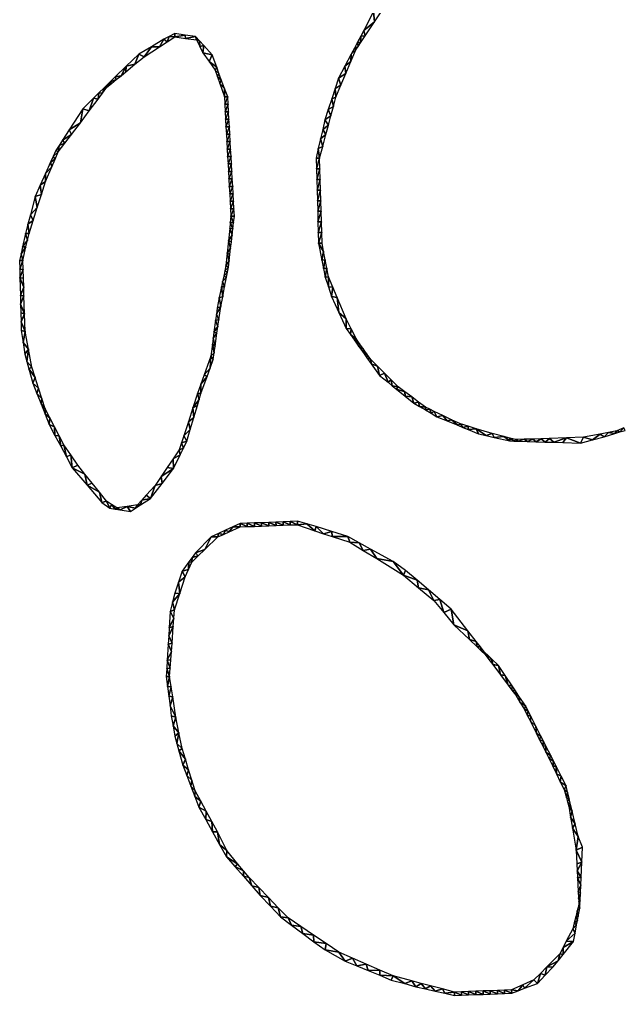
# Model space of a CAD drawing. Extents: x 241 to 751, y 106 to 782.
# Drawn here: x 241 to 417.5, y 178 to 464.2 of the extents above; entities that cross this region are included whole.
import ezdxf

# ---------------------------------------------------------------- set-up
doc = ezdxf.new("R2010")
doc.units = 0

msp = doc.modelspace()

# ---------------------------------------------------------------- linework, layer by layer
at = {"color": 255}
for points in [[(345.08, 463.5), (344.78, 466.55), (342, 461)], [(347.83, 467.62), (344.78, 466.55), (345.08, 463.5)], [(342.33, 459.39), (342, 461), (341.06, 459.25)], [(342, 461), (342.33, 459.39), (345.08, 463.5)], [(282.03, 456.2), (283.3, 458.4), (279.65, 456.2)], [(283.3, 458.4), (282.03, 456.2), (284.26, 457.67)], [(284.26, 457.67), (284.9, 459.21), (283.3, 458.4)], [(284.26, 457.67), (286.48, 459.14), (284.9, 459.21)], [(286.48, 459.14), (286.5, 460.03), (284.9, 459.21)], [(286.48, 459.14), (289.53, 459.63), (286.5, 460.03)], [(286.48, 459.14), (289.69, 458.66), (289.53, 459.63)], [(289.69, 458.66), (292.55, 459.22), (289.53, 459.63)], [(292.91, 458.18), (292.55, 459.22), (289.69, 458.66)], [(292.55, 459.22), (292.91, 458.18), (293.78, 457.88)], [(293.78, 457.88), (292.91, 458.18), (293.84, 456.31)], [(341.06, 459.25), (340.12, 457.5), (340.96, 457.33)], [(340.96, 457.33), (342.33, 459.39), (341.06, 459.25)], [(277.58, 453.27), (279.65, 456.2), (276, 454)], [(277.58, 453.27), (282.03, 456.2), (279.65, 456.2)], [(293.78, 457.88), (293.84, 456.31), (295.02, 456.54)], [(295.02, 456.54), (293.84, 456.31), (294.78, 454.45)], [(295.02, 456.54), (294.78, 454.45), (297.48, 453.86)], [(338.13, 451.82), (339.58, 455.27), (338.25, 454)], [(339.58, 455.27), (339.19, 455.75), (338.25, 454)], [(339.19, 455.75), (340.27, 456.3), (340.12, 457.5)], [(340.27, 456.3), (339.19, 455.75), (339.58, 455.27)], [(340.12, 457.5), (340.27, 456.3), (340.96, 457.33)], [(276, 454), (272.22, 450.45), (274.84, 451.04)], [(277.58, 453.27), (276, 454), (274.84, 451.04)], [(297.48, 453.86), (294.78, 454.45), (296.57, 451.89)], [(296.57, 451.89), (298.8, 450.17), (297.48, 453.86)], [(338.13, 451.82), (338.25, 454), (336.38, 450.5)], [(270.74, 447.69), (272.22, 450.45), (269.04, 447.34)], [(272.22, 450.45), (270.74, 447.69), (272.11, 448.8)], [(272.22, 450.45), (272.11, 448.8), (274.84, 451.04)], [(298.8, 450.17), (296.57, 451.89), (298.37, 449.33)], [(298.37, 449.33), (299.46, 448.33), (298.8, 450.17)], [(336.68, 448.36), (336.38, 450.5), (334.5, 447)], [(338.13, 451.82), (336.38, 450.5), (336.68, 448.36)], [(267.45, 445.78), (269.37, 446.57), (269.04, 447.34)], [(269.37, 446.57), (267.45, 445.78), (268, 445.45)], [(269.04, 447.34), (269.37, 446.57), (270.74, 447.69)], [(299.46, 448.33), (298.37, 449.33), (299.04, 447.38)], [(299.04, 447.38), (300.12, 446.49), (299.46, 448.33)], [(300.12, 446.49), (299.04, 447.38), (299.71, 445.42)], [(335.23, 444.91), (334.5, 447), (333.51, 443.94)], [(334.5, 447), (335.23, 444.91), (336.68, 448.36)], [(265.33, 442.6), (265.86, 444.22), (264.27, 442.67)], [(265.33, 442.6), (266.63, 444.34), (265.86, 444.22)], [(266.63, 444.34), (266.66, 445), (265.86, 444.22)], [(268, 445.45), (266.66, 445), (266.63, 444.34)], [(266.66, 445), (268, 445.45), (267.45, 445.78)], [(301.08, 443.99), (300.12, 446.49), (299.71, 445.42)], [(301.05, 441.5), (301.08, 443.99), (299.71, 445.42)], [(302.05, 441.5), (301.08, 443.99), (301.05, 441.5)], [(333.79, 441.45), (333.51, 443.94), (332.53, 440.89)], [(333.51, 443.94), (333.79, 441.45), (335.23, 444.91)], [(261.44, 437.38), (262.68, 441.11), (259.5, 438)], [(261.44, 437.38), (264.04, 440.86), (262.68, 441.11)], [(264.04, 440.86), (264.27, 442.67), (262.68, 441.11)], [(264.27, 442.67), (264.04, 440.86), (265.33, 442.6)], [(302.05, 441.5), (301.05, 441.5), (301.17, 439.31)], [(301.17, 439.31), (302.17, 439.31), (302.05, 441.5)], [(333.04, 438.7), (332.53, 440.89), (331.54, 437.83)], [(333.04, 438.7), (333.79, 441.45), (332.53, 440.89)], [(258.85, 433.91), (259.5, 438), (255.54, 431.86)], [(259.5, 438), (258.85, 433.91), (261.44, 437.38)], [(301.29, 437.13), (302.17, 439.31), (301.17, 439.31)], [(301.29, 437.13), (302.29, 437.13), (302.17, 439.31)], [(333.04, 438.7), (331.54, 437.83), (332.3, 435.96)], [(302.29, 437.13), (301.29, 437.13), (301.41, 434.94)], [(302.41, 434.94), (302.29, 437.13), (301.41, 434.94)], [(332.3, 435.96), (331.54, 437.83), (330.55, 434.78)], [(330.55, 434.78), (331.55, 433.21), (332.3, 435.96)], [(255.54, 431.86), (256.25, 430.43), (258.85, 433.91)], [(301.53, 432.75), (302.41, 434.94), (301.41, 434.94)], [(302.53, 432.75), (302.41, 434.94), (301.53, 432.75)], [(301.53, 432.75), (301.66, 430.56), (302.53, 432.75)], [(302.53, 432.75), (301.66, 430.56), (302.65, 430.56)], [(329.91, 431.96), (331.55, 433.21), (330.55, 434.78)], [(331.55, 433.21), (329.91, 431.96), (330.81, 430.46)], [(256.25, 430.43), (255.54, 431.86), (253.56, 428.79)], [(253.56, 428.79), (254.3, 427.89), (256.25, 430.43)], [(301.66, 430.56), (301.78, 428.38), (302.65, 430.56)], [(301.78, 428.38), (302.77, 428.38), (302.65, 430.56)], [(330.81, 430.46), (329.91, 431.96), (329.26, 429.14)], [(329.26, 429.14), (329.89, 426.98), (330.81, 430.46)], [(252.57, 427.26), (251.58, 425.72), (252.35, 425.35)], [(254.3, 427.89), (252.57, 427.26), (252.35, 425.35)], [(252.57, 427.26), (254.3, 427.89), (253.56, 428.79)], [(301.9, 426.19), (302.77, 428.38), (301.78, 428.38)], [(302.77, 428.38), (301.9, 426.19), (302.89, 426.19)], [(329.89, 426.98), (329.26, 429.14), (328.61, 426.32)], [(328.61, 426.32), (328.97, 423.5), (329.89, 426.98)], [(250.08, 422.36), (251.42, 423.19), (250.83, 424.04)], [(252.35, 425.35), (251.58, 425.72), (250.83, 424.04)], [(250.83, 424.04), (251.42, 423.19), (252.35, 425.35)], [(302.89, 426.19), (301.9, 426.19), (302.02, 424)], [(302.02, 424), (303.01, 424), (302.89, 426.19)], [(303.01, 424), (302.02, 424), (302.14, 421.81)], [(302.14, 421.81), (303.14, 421.81), (303.01, 424)], [(328.61, 426.32), (327.96, 423.5), (328.97, 423.5)], [(250.08, 422.36), (248.58, 419), (250.48, 421.02)], [(248.58, 419), (248.61, 416.69), (250.48, 421.02)], [(251.42, 423.19), (250.08, 422.36), (250.48, 421.02)], [(302.26, 419.63), (303.14, 421.81), (302.14, 421.81)], [(303.14, 421.81), (302.26, 419.63), (303.26, 419.63)], [(328.97, 423.5), (327.96, 423.5), (328.06, 420.39)], [(328.97, 423.5), (328.06, 420.39), (329.06, 420.39)], [(248.61, 416.69), (248.58, 419), (247.08, 415.64)], [(303.26, 419.63), (302.26, 419.63), (302.38, 417.44)], [(303.38, 417.44), (303.26, 419.63), (302.38, 417.44)], [(328.06, 420.39), (328.15, 417.28), (329.06, 420.39)], [(328.15, 417.28), (329.15, 417.28), (329.06, 420.39)], [(247.4, 412.88), (247.08, 415.64), (245.58, 412.28)], [(247.08, 415.64), (247.4, 412.88), (248.61, 416.69)], [(302.5, 415.25), (303.38, 417.44), (302.38, 417.44)], [(303.5, 415.25), (303.38, 417.44), (302.5, 415.25)], [(303.5, 415.25), (302.5, 415.25), (302.62, 413.06)], [(303.5, 415.25), (302.62, 413.06), (303.62, 413.06)], [(328.24, 414.16), (329.15, 417.28), (328.15, 417.28)], [(329.15, 417.28), (328.24, 414.16), (329.24, 414.16)], [(246.19, 409.06), (245.58, 412.28), (244.17, 406.86)], [(245.58, 412.28), (246.19, 409.06), (247.4, 412.88)], [(302.62, 413.06), (302.74, 410.88), (303.62, 413.06)], [(302.74, 410.88), (303.74, 410.88), (303.62, 413.06)], [(329.24, 414.16), (328.24, 414.16), (328.33, 411.05)], [(328.33, 411.05), (329.33, 411.05), (329.24, 414.16)], [(302.86, 408.69), (303.74, 410.88), (302.74, 410.88)], [(303.74, 410.88), (302.86, 408.69), (303.86, 408.69)], [(329.33, 411.05), (328.33, 411.05), (328.42, 407.94)], [(328.42, 407.94), (329.42, 407.94), (329.33, 411.05)], [(243.46, 404.14), (244.98, 405.25), (244.17, 406.86)], [(244.17, 406.86), (244.98, 405.25), (246.19, 409.06)], [(303.76, 404.63), (302.98, 406.5), (302.8, 404.69)], [(303.86, 408.69), (302.86, 408.69), (302.98, 406.5)], [(302.98, 406.5), (303.98, 406.5), (303.86, 408.69)], [(302.98, 406.5), (303.76, 404.63), (303.98, 406.5)], [(328.51, 404.83), (329.42, 407.94), (328.42, 407.94)], [(328.51, 404.83), (329.51, 404.83), (329.42, 407.94)], [(243.76, 401.44), (243.46, 404.14), (242.75, 401.43)], [(243.46, 404.14), (243.76, 401.44), (244.98, 405.25)], [(303.54, 402.76), (302.8, 404.69), (302.61, 402.87)], [(302.8, 404.69), (303.54, 402.76), (303.76, 404.63)], [(329.51, 404.83), (328.51, 404.83), (328.6, 401.72)], [(329.6, 401.72), (329.51, 404.83), (328.6, 401.72)], [(241.86, 397.47), (243.32, 399.46), (242.75, 401.43)], [(242.75, 401.43), (243.32, 399.46), (243.76, 401.44)], [(302.24, 399.25), (303.32, 400.89), (302.61, 402.87)], [(302.24, 399.25), (303.1, 399.03), (303.32, 400.89)], [(303.32, 400.89), (303.54, 402.76), (302.61, 402.87)], [(328.7, 398.6), (329.6, 401.72), (328.6, 401.72)], [(329.7, 398.6), (329.6, 401.72), (328.7, 398.6)], [(242.87, 397.47), (243.32, 399.46), (241.86, 397.47)], [(302.24, 399.25), (301.87, 395.62), (302.88, 397.16)], [(302.24, 399.25), (302.88, 397.16), (303.1, 399.03)], [(330.16, 396.14), (328.7, 398.6), (329.67, 393.63)], [(328.7, 398.6), (330.16, 396.14), (329.7, 398.6)], [(240.98, 393.5), (241.98, 393.5), (241.42, 395.48)], [(241.42, 395.48), (242.87, 397.47), (241.86, 397.47)], [(242.87, 397.47), (241.42, 395.48), (241.98, 393.5)], [(302.44, 393.42), (301.87, 395.62), (301.5, 392)], [(301.87, 395.62), (302.66, 395.29), (302.88, 397.16)], [(302.44, 393.42), (302.66, 395.29), (301.87, 395.62)], [(329.67, 393.63), (330.63, 393.68), (330.16, 396.14)], [(241.98, 393.5), (240.98, 393.5), (241.04, 390.94)], [(241.04, 390.94), (242.05, 390.9), (241.98, 393.5)], [(301.5, 392), (302.22, 391.55), (302.44, 393.42)], [(330.63, 393.68), (329.67, 393.63), (330.16, 391.14)], [(330.63, 393.68), (330.16, 391.14), (331.09, 391.22)], [(241.11, 388.38), (242.05, 390.9), (241.04, 390.94)], [(242.13, 388.3), (242.05, 390.9), (241.11, 388.38)], [(301.18, 390.44), (300.86, 388.88), (301.95, 390.11)], [(300.86, 388.88), (301.67, 388.66), (301.95, 390.11)], [(302.22, 391.55), (301.5, 392), (301.18, 390.44)], [(302.22, 391.55), (301.18, 390.44), (301.95, 390.11)], [(330.16, 391.14), (330.65, 388.65), (331.09, 391.22)], [(330.65, 388.65), (331.56, 388.76), (331.09, 391.22)], [(241.24, 383.25), (242.21, 385.71), (241.11, 388.38)], [(242.21, 385.71), (242.13, 388.3), (241.11, 388.38)], [(300.54, 387.31), (300.22, 385.75), (301.11, 385.78)], [(300.54, 387.31), (301.67, 388.66), (300.86, 388.88)], [(301.67, 388.66), (300.54, 387.31), (301.11, 385.78)], [(331.56, 388.76), (330.65, 388.65), (331.57, 385.82)], [(331.56, 388.76), (331.57, 385.82), (332.86, 385.68)], [(241.24, 383.25), (242.28, 383.11), (242.21, 385.71)], [(300.56, 382.89), (300.22, 385.75), (299.57, 382.63)], [(300.22, 385.75), (300.56, 382.89), (301.11, 385.78)], [(332.5, 383), (332.86, 385.68), (331.57, 385.82)], [(332.5, 383), (334.17, 382.61), (332.86, 385.68)], [(242.28, 383.11), (241.24, 383.25), (241.3, 380.69)], [(241.3, 380.69), (242.44, 377.91), (242.28, 383.11)], [(241.3, 380.69), (241.37, 378.13), (242.44, 377.91)], [(300, 380), (299.57, 382.63), (298.93, 379.5)], [(299.57, 382.63), (300, 380), (300.56, 382.89)], [(334.64, 378.28), (334.17, 382.61), (332.5, 383)], [(334.17, 382.61), (334.64, 378.28), (336.78, 376.45)], [(242.44, 377.91), (241.37, 378.13), (241.43, 375.56)], [(241.43, 375.56), (242.59, 372.72), (242.44, 377.91)], [(298.93, 379.5), (298.7, 377.75), (300, 380)], [(300, 380), (298.7, 377.75), (299.44, 376.11)], [(336.78, 373.55), (336.78, 376.45), (334.64, 378.28)], [(242.59, 372.72), (241.43, 375.56), (241.5, 373)], [(297.99, 372.5), (299.17, 374.17), (298.46, 376)], [(299.44, 376.11), (298.7, 377.75), (298.46, 376)], [(298.46, 376), (299.17, 374.17), (299.44, 376.11)], [(336.78, 376.45), (336.78, 373.55), (338.28, 373.45)], [(242.59, 372.72), (241.5, 373), (242, 369.5)], [(242.59, 372.72), (242, 369.5), (243.57, 367.47)], [(298.89, 372.22), (297.99, 372.5), (297.76, 370.75)], [(298.89, 372.22), (297.76, 370.75), (298.33, 368.34)], [(299.17, 374.17), (297.99, 372.5), (298.89, 372.22)], [(338.28, 373.45), (336.78, 373.55), (338, 371.84)], [(338, 371.84), (339.78, 370.45), (338.28, 373.45)], [(242, 369.5), (242.5, 366), (243.57, 367.47)], [(297.76, 370.75), (297.53, 369), (298.33, 368.34)], [(339.78, 370.45), (338, 371.84), (339.22, 370.12)], [(339.22, 370.12), (340.83, 368.96), (339.78, 370.45)], [(340.83, 368.96), (339.22, 370.12), (340.44, 368.4)], [(243.1, 363.88), (243.57, 367.47), (242.5, 366)], [(243.57, 367.47), (243.1, 363.88), (244.55, 362.22)], [(298.05, 366.39), (297.53, 369), (297.06, 365.5)], [(297.06, 365.5), (297.78, 364.45), (298.05, 366.39)], [(297.53, 369), (298.05, 366.39), (298.33, 368.34)], [(340.44, 368.4), (341.89, 367.47), (340.83, 368.96)], [(340.44, 368.4), (341.66, 366.68), (341.89, 367.47)], [(341.66, 366.68), (342.94, 365.99), (341.89, 367.47)], [(342.94, 365.99), (341.66, 366.68), (342.88, 364.97)], [(244.55, 362.22), (243.1, 363.88), (243.7, 361.75)], [(297.06, 365.5), (295.11, 359.98), (296.88, 361.95)], [(297.78, 364.45), (297.06, 365.5), (296.88, 361.95)], [(342.88, 364.97), (344, 364.5), (342.94, 365.99)], [(344, 364.5), (342.88, 364.97), (344.1, 363.25)], [(344.1, 363.25), (346, 362.5), (344, 364.5)], [(243.7, 361.75), (245.54, 359.17), (244.55, 362.22)], [(245.54, 359.17), (243.7, 361.75), (244.91, 357.51)], [(295.11, 359.98), (295.98, 359.46), (296.88, 361.95)], [(346.54, 359.81), (346, 362.5), (344.1, 363.25)], [(346.54, 359.81), (348, 360.5), (346, 362.5)], [(244.91, 357.51), (246.53, 356.11), (245.54, 359.17)], [(294.14, 357.23), (295.98, 359.46), (295.11, 359.98)], [(295.98, 359.46), (294.14, 357.23), (294.18, 354.47)], [(348, 360.5), (346.54, 359.81), (349.05, 357.78)], [(349.05, 357.78), (350, 358.5), (348, 360.5)], [(350.31, 356.77), (350, 358.5), (349.05, 357.78)], [(350, 358.5), (350.31, 356.77), (352, 356.5)], [(246.1, 354.47), (246.53, 356.11), (244.91, 357.51)], [(246.53, 356.11), (246.1, 354.47), (247.51, 353.06)], [(293.17, 354.47), (294.18, 354.47), (294.14, 357.23)], [(352, 356.5), (350.31, 356.77), (351.57, 355.75)], [(351.57, 355.75), (354, 355), (352, 356.5)], [(354, 355), (351.57, 355.75), (354.09, 353.72)], [(354.09, 353.72), (356, 353.5), (354, 355)], [(247.51, 353.06), (246.1, 354.47), (247.28, 351.44)], [(247.28, 351.44), (248.5, 350), (247.51, 353.06)], [(291.83, 350.35), (293.65, 352.72), (293.17, 354.47)], [(293.65, 352.72), (291.83, 350.35), (293.13, 350.98)], [(293.17, 354.47), (293.65, 352.72), (294.18, 354.47)], [(356.61, 351.69), (356, 353.5), (354.09, 353.72)], [(356.61, 351.69), (358, 352), (356, 353.5)], [(248.5, 350), (247.28, 351.44), (248.47, 348.4)], [(248.47, 348.4), (249.88, 347.38), (248.5, 350)], [(292.09, 347.48), (291.83, 350.35), (290.5, 346.24)], [(293.13, 350.98), (291.83, 350.35), (292.09, 347.48)], [(358, 352), (356.61, 351.69), (358.31, 350.69)], [(358.31, 350.69), (360, 350.5), (358, 352)], [(360, 350.5), (358.31, 350.69), (360, 349.69)], [(360, 350.5), (360, 349.69), (361.28, 349.89)], [(361.7, 348.69), (361.28, 349.89), (360, 349.69)], [(361.28, 349.89), (361.7, 348.69), (362.57, 349.27)], [(361.7, 348.69), (363.39, 347.69), (362.57, 349.27)], [(363.39, 347.69), (365.14, 348.04), (362.57, 349.27)], [(249.66, 345.37), (249.88, 347.38), (248.47, 348.4)], [(249.88, 347.38), (249.66, 345.37), (251.25, 344.75)], [(290.5, 346.24), (291.04, 343.99), (292.09, 347.48)], [(366.44, 346.45), (365.14, 348.04), (363.39, 347.69)], [(365.14, 348.04), (366.44, 346.45), (367.71, 346.81)], [(367.71, 346.81), (366.44, 346.45), (369.49, 345.2)], [(369.49, 345.2), (370.28, 345.58), (367.71, 346.81)], [(251.35, 342.21), (251.25, 344.75), (249.66, 345.37)], [(251.25, 344.75), (251.35, 342.21), (252.62, 342.12)], [(289.17, 342.12), (291.04, 343.99), (290.5, 346.24)], [(291.04, 343.99), (289.17, 342.12), (290, 340.5)], [(370.28, 345.58), (369.49, 345.2), (371.02, 344.58)], [(371.02, 344.58), (372.6, 344.88), (370.28, 345.58)], [(371.02, 344.58), (372.54, 343.96), (372.6, 344.88)], [(372.54, 343.96), (374.92, 344.18), (372.6, 344.88)], [(374.92, 344.18), (372.54, 343.96), (375.59, 342.71)], [(377.87, 342.18), (374.92, 344.18), (375.59, 342.71)], [(374.92, 344.18), (377.87, 342.18), (379.55, 342.78)], [(415.52, 342.75), (416.12, 343.51), (413.69, 343.06)], [(416.12, 343.51), (415.52, 342.75), (417.05, 343.22)], [(418.21, 344.42), (416.12, 343.51), (417.05, 343.22)], [(417.05, 343.22), (418.58, 343.7), (418.21, 344.42)], [(252.62, 342.12), (251.35, 342.21), (253.05, 339.06)], [(253.05, 339.06), (254, 339.5), (252.62, 342.12)], [(289.17, 342.12), (288.5, 340.06), (290, 340.5)], [(379.55, 342.78), (377.87, 342.18), (380.16, 341.65)], [(379.55, 342.78), (380.16, 341.65), (383.03, 341.87)], [(384.73, 340.58), (383.03, 341.87), (380.16, 341.65)], [(384.73, 340.58), (384.76, 341.42), (383.03, 341.87)], [(386.03, 340.54), (384.76, 341.42), (384.73, 340.58)], [(384.76, 341.42), (386.03, 340.54), (386.5, 340.97)], [(386.5, 340.97), (386.03, 340.54), (387.32, 340.5)], [(386.5, 340.97), (387.32, 340.5), (388.99, 341.07)], [(387.32, 340.5), (389.92, 340.43), (388.99, 341.07)], [(389.92, 340.43), (391.48, 341.16), (388.99, 341.07)], [(391.48, 341.16), (389.92, 340.43), (392.52, 340.35)], [(393.96, 341.25), (391.48, 341.16), (392.52, 340.35)], [(395.11, 340.28), (393.96, 341.25), (392.52, 340.35)], [(393.96, 341.25), (395.11, 340.28), (396.45, 341.34)], [(396.45, 341.34), (395.11, 340.28), (397.71, 340.2)], [(396.45, 341.34), (397.71, 340.2), (401.43, 341.53)], [(397.71, 340.2), (400.31, 340.12), (401.43, 341.53)], [(405.5, 339.97), (401.43, 341.53), (400.31, 340.12)], [(401.43, 341.53), (405.5, 339.97), (406.41, 341.71)], [(408.98, 340.88), (406.41, 341.71), (405.5, 339.97)], [(406.41, 341.71), (408.98, 340.88), (411.26, 342.61)], [(411.26, 342.61), (408.98, 340.88), (412.46, 341.8)], [(412.46, 341.8), (413.69, 343.06), (411.26, 342.61)], [(413.69, 343.06), (412.46, 341.8), (415.52, 342.75)], [(254, 339.5), (253.05, 339.06), (254.74, 335.91)], [(256.04, 336.5), (254, 339.5), (254.74, 335.91)], [(288.06, 336.49), (287.83, 338), (286.07, 335.39)], [(289.03, 338.5), (288.5, 340.06), (287.83, 338)], [(287.83, 338), (288.06, 336.49), (289.03, 338.5)], [(290, 340.5), (288.5, 340.06), (289.03, 338.5)], [(256.43, 332.75), (256.04, 336.5), (254.74, 335.91)], [(256.43, 332.75), (258.08, 333.51), (256.04, 336.5)], [(286.12, 332.49), (286.07, 335.39), (284.3, 332.78)], [(286.07, 335.39), (286.12, 332.49), (288.06, 336.49)], [(256.43, 332.75), (260.18, 330.86), (258.08, 333.51)], [(256.43, 332.75), (260.78, 327.63), (260.18, 330.86)], [(282.54, 330.16), (286.12, 332.49), (284.3, 332.78)], [(286.12, 332.49), (282.54, 330.16), (282.78, 328.12)], [(260.78, 327.63), (262.29, 328.22), (260.18, 330.86)], [(282.54, 330.16), (280.78, 327.55), (282.78, 328.12)], [(264.4, 325.57), (262.29, 328.22), (260.78, 327.63)], [(265.12, 322.51), (264.4, 325.57), (260.78, 327.63)], [(279.44, 323.76), (280.78, 327.55), (278.15, 324.69)], [(280.78, 327.55), (279.44, 323.76), (282.78, 328.12)], [(265.12, 322.51), (266.51, 322.93), (264.4, 325.57)], [(279.44, 323.76), (276.84, 323.26), (276.48, 321.82)], [(276.84, 323.26), (279.44, 323.76), (278.15, 324.69)], [(265.12, 322.51), (267.48, 320.86), (266.51, 322.93)], [(266.51, 322.93), (267.48, 320.86), (268, 321.94)], [(268.99, 320.61), (268, 321.94), (267.48, 320.86)], [(268, 321.94), (268.99, 320.61), (269.5, 320.95)], [(269.5, 320.95), (268.99, 320.61), (270.5, 320.37)], [(270.5, 320.37), (272.51, 321.39), (269.5, 320.95)], [(273.52, 319.87), (272.51, 321.39), (270.5, 320.37)], [(272.51, 321.39), (275, 320.85), (275.53, 321.82)], [(273.52, 319.87), (275, 320.85), (272.51, 321.39)], [(275.53, 321.82), (275, 320.85), (276.48, 321.82)], [(276.48, 321.82), (276.84, 323.26), (275.53, 321.82)], [(302.42, 313.93), (303.54, 315.4), (301.42, 314.42)], [(305.69, 315.39), (303.54, 315.4), (302.42, 313.93)], [(303.54, 315.4), (305.69, 315.39), (305.67, 316.37)], [(307.79, 315.47), (307.77, 316.45), (305.67, 316.37)], [(305.67, 316.37), (305.69, 315.39), (307.79, 315.47)], [(307.77, 316.45), (309.89, 315.55), (309.87, 316.54)], [(309.89, 315.55), (307.77, 316.45), (307.79, 315.47)], [(311.98, 316.62), (309.87, 316.54), (311.99, 315.63)], [(309.87, 316.54), (309.89, 315.55), (311.99, 315.63)], [(314.09, 315.71), (314.08, 316.7), (311.98, 316.62)], [(314.09, 315.71), (311.98, 316.62), (311.99, 315.63)], [(316.2, 315.79), (316.19, 316.78), (314.08, 316.7)], [(314.08, 316.7), (314.09, 315.71), (316.2, 315.79)], [(318.3, 315.87), (318.29, 316.87), (316.19, 316.78)], [(318.3, 315.87), (316.19, 316.78), (316.2, 315.79)], [(318.29, 316.87), (320.4, 315.95), (320.4, 316.95)], [(318.29, 316.87), (318.3, 315.87), (320.4, 315.95)], [(322.5, 316.03), (322.5, 317.03), (320.4, 316.95)], [(322.5, 316.03), (320.4, 316.95), (320.4, 315.95)], [(322.5, 317.03), (322.5, 316.03), (325.25, 316.27)], [(327.54, 314.19), (325.25, 316.27), (322.5, 316.03)], [(327.54, 314.19), (328, 315.5), (325.25, 316.27)], [(330.12, 313.36), (328, 315.5), (327.54, 314.19)], [(328, 315.5), (330.12, 313.36), (332.61, 314.03)], [(295.33, 308.74), (297.18, 312.47), (292.55, 307.78)], [(297.18, 312.47), (295.33, 308.74), (299.16, 312.47)], [(297.18, 312.47), (299.16, 312.47), (299.3, 313.44)], [(300.79, 313.2), (299.3, 313.44), (299.16, 312.47)], [(299.3, 313.44), (300.79, 313.2), (301.42, 314.42)], [(301.42, 314.42), (300.79, 313.2), (302.42, 313.93)], [(332.61, 314.03), (330.12, 313.36), (332.71, 312.53)], [(332.71, 312.53), (337.22, 312.55), (332.61, 314.03)], [(337.22, 312.55), (332.71, 312.53), (337.87, 310.88)], [(337.87, 310.88), (340.55, 310.71), (337.22, 312.55)], [(341.8, 308.47), (340.55, 310.71), (337.87, 310.88)], [(340.55, 310.71), (341.8, 308.47), (343.88, 308.87)], [(291.5, 305), (291.6, 306.44), (290.64, 305.1)], [(293.41, 306.87), (291.6, 306.44), (291.5, 305)], [(291.6, 306.44), (293.41, 306.87), (292.55, 307.78)], [(292.55, 307.78), (293.41, 306.87), (295.33, 308.74)], [(345.73, 306.07), (343.88, 308.87), (341.8, 308.47)], [(345.73, 306.07), (350.54, 305.19), (343.88, 308.87)], [(290.64, 305.1), (288.72, 302.42), (290.54, 302.86)], [(290.64, 305.1), (290.54, 302.86), (291.5, 305)], [(353.58, 301.27), (350.54, 305.19), (345.73, 306.07)], [(350.54, 305.19), (353.58, 301.27), (354.22, 302.55)], [(289.58, 300.72), (288.72, 302.42), (287.61, 299.21)], [(288, 295.88), (289.58, 300.72), (287.61, 299.21)], [(288.72, 302.42), (289.58, 300.72), (290.54, 302.86)], [(353.58, 301.27), (357.56, 299.72), (354.22, 302.55)], [(353.58, 301.27), (358.03, 297.56), (357.56, 299.72)], [(288, 295.88), (287.61, 299.21), (286.5, 296)], [(358.03, 297.56), (360.89, 296.89), (357.56, 299.72)], [(285.84, 293.27), (288, 295.88), (286.5, 296)], [(288, 295.88), (285.84, 293.27), (286.41, 291.04)], [(360.89, 296.89), (358.03, 297.56), (362.47, 293.84)], [(362.47, 293.84), (364.22, 294.06), (360.89, 296.89)], [(286.41, 291.04), (285.84, 293.27), (285.19, 290.54)], [(365.43, 290.26), (364.22, 294.06), (362.47, 293.84)], [(364.22, 294.06), (365.43, 290.26), (367.56, 291.23)], [(284.89, 285.78), (286.24, 288.6), (285.19, 290.54)], [(285.19, 290.54), (286.24, 288.6), (286.41, 291.04)], [(365.43, 290.26), (368.38, 286.68), (367.56, 291.23)], [(368.38, 286.68), (372.46, 284.95), (367.56, 291.23)], [(286.24, 288.6), (284.89, 285.78), (286.06, 286.16)], [(372.94, 282.34), (372.46, 284.95), (368.38, 286.68)], [(285.71, 281.27), (284.74, 283.4), (284.6, 281.02)], [(284.74, 283.4), (286.06, 286.16), (284.89, 285.78)], [(286.06, 286.16), (284.74, 283.4), (285.71, 281.27)], [(372.94, 282.34), (374.92, 281.81), (372.46, 284.95)], [(284.3, 276.26), (285.53, 278.83), (284.6, 281.02)], [(284.6, 281.02), (285.53, 278.83), (285.71, 281.27)], [(374.92, 281.81), (372.94, 282.34), (375.22, 280.17)], [(375.22, 280.17), (376.15, 280.24), (374.92, 281.81)], [(285.53, 278.83), (284.3, 276.26), (285.36, 276.39)], [(376.15, 280.24), (375.22, 280.17), (376.36, 279.08)], [(376.36, 279.08), (377.37, 278.67), (376.15, 280.24)], [(377.5, 278), (377.37, 278.67), (376.36, 279.08)], [(377.37, 278.67), (377.5, 278), (378.39, 277.69)], [(378.39, 277.69), (377.5, 278), (378.62, 276.5)], [(378.62, 276.5), (379.41, 276.72), (378.39, 277.69)], [(285.18, 273.94), (284.3, 276.26), (284.15, 273.88)], [(284.3, 276.26), (285.18, 273.94), (285.36, 276.39)], [(379.41, 276.72), (378.62, 276.5), (379.75, 275)], [(381.45, 274.78), (379.41, 276.72), (379.75, 275)], [(381.45, 274.78), (379.75, 275), (382, 272)], [(381.45, 274.78), (382, 272), (383.45, 271.78)], [(285, 271.5), (284.15, 273.88), (284, 271.5)], [(284.15, 273.88), (285, 271.5), (285.18, 273.94)], [(384.25, 269), (383.45, 271.78), (382, 272)], [(285, 271.5), (284, 271.5), (284.38, 268.62)], [(285.45, 268.51), (285, 271.5), (284.38, 268.62)], [(383.45, 271.78), (384.25, 269), (385.45, 268.78)], [(284.75, 265.75), (285.45, 268.51), (284.38, 268.62)], [(284.75, 265.75), (285.9, 265.52), (285.45, 268.51)], [(385.45, 268.78), (384.25, 269), (385.38, 267.5)], [(385.45, 268.78), (385.38, 267.5), (386.45, 267.28)], [(386.5, 266), (386.45, 267.28), (385.38, 267.5)], [(386.5, 266), (387.45, 265.78), (386.45, 267.28)], [(285.9, 265.52), (284.75, 265.75), (285.13, 262.87)], [(286.79, 259.54), (285.9, 265.52), (285.13, 262.87)], [(387.45, 265.78), (386.5, 266), (387.75, 264)], [(389.45, 262.78), (387.45, 265.78), (387.75, 264)], [(389.45, 262.78), (387.75, 264), (389, 262)], [(286.79, 259.54), (285.13, 262.87), (285.5, 260)], [(389, 262), (390.19, 261.32), (389.45, 262.78)], [(389.9, 260.19), (390.19, 261.32), (389, 262)], [(390.19, 261.32), (389.9, 260.19), (390.93, 259.86)], [(286.79, 259.54), (285.5, 260), (286, 257)], [(287.72, 254.95), (286.79, 259.54), (286, 257)], [(390.93, 259.86), (389.9, 260.19), (390.81, 258.39)], [(390.81, 258.39), (392.41, 256.93), (390.93, 259.86)], [(392.61, 254.78), (392.41, 256.93), (390.81, 258.39)], [(287.72, 254.95), (286, 257), (286.5, 254)], [(287.1, 251.88), (287.72, 254.95), (286.5, 254)], [(287.72, 254.95), (287.1, 251.88), (288.65, 250.35)], [(392.61, 254.78), (393.89, 254.01), (392.41, 256.93)], [(393.89, 254.01), (392.61, 254.78), (393.51, 252.97)], [(288.65, 250.35), (287.1, 251.88), (287.7, 249.75)], [(393.51, 252.97), (394.63, 252.55), (393.89, 254.01)], [(394.63, 252.55), (393.51, 252.97), (394.42, 251.16)], [(394.42, 251.16), (395.37, 251.09), (394.63, 252.55)], [(287.7, 249.75), (289.61, 247.27), (288.65, 250.35)], [(287.7, 249.75), (288.91, 245.51), (289.61, 247.27)], [(395.37, 251.09), (394.42, 251.16), (395.32, 249.36)], [(396.85, 248.17), (395.37, 251.09), (395.32, 249.36)], [(395.32, 249.36), (396.22, 247.55), (396.85, 248.17)], [(288.91, 245.51), (290.57, 244.18), (289.61, 247.27)], [(396.22, 247.55), (397.59, 246.71), (396.85, 248.17)], [(397.34, 245.26), (397.59, 246.71), (396.22, 247.55)], [(397.59, 246.71), (397.34, 245.26), (398.33, 245.25)], [(290.07, 242.44), (290.57, 244.18), (288.91, 245.51)], [(290.57, 244.18), (290.07, 242.44), (291.54, 241.09)], [(398.33, 245.25), (397.34, 245.26), (398.45, 242.96)], [(398.33, 245.25), (398.45, 242.96), (399.81, 242.33)], [(291.54, 241.09), (290.07, 242.44), (291.23, 239.37)], [(291.23, 239.37), (292.5, 238), (291.54, 241.09)], [(399.56, 240.67), (399.81, 242.33), (398.45, 242.96)], [(399.81, 242.33), (399.56, 240.67), (401.29, 239.41)], [(401.29, 239.41), (399.56, 240.67), (400.67, 238.38)], [(292.5, 238), (291.23, 239.37), (292.4, 236.3)], [(294.12, 235), (292.5, 238), (292.4, 236.3)], [(401.29, 239.41), (400.67, 238.38), (401.72, 237.55)], [(401.37, 235.94), (401.72, 237.55), (400.67, 238.38)], [(293.56, 233.24), (294.12, 235), (292.4, 236.3)], [(293.56, 233.24), (295.75, 232), (294.12, 235)], [(401.72, 237.55), (401.37, 235.94), (402.16, 235.7)], [(402.16, 235.7), (401.37, 235.94), (401.71, 234.72)], [(402.6, 233.84), (402.16, 235.7), (401.71, 234.72)], [(402.06, 233.5), (402.6, 233.84), (401.71, 234.72)], [(295.58, 229.59), (295.75, 232), (293.56, 233.24)], [(295.75, 232), (295.58, 229.59), (297.38, 229)], [(402.06, 233.5), (403.03, 231.98), (402.6, 233.84)], [(403.03, 231.98), (402.06, 233.5), (402.59, 230.26)], [(402.59, 230.26), (403.9, 228.27), (403.03, 231.98)], [(297.38, 229), (295.58, 229.59), (297.6, 225.94)], [(297.6, 225.94), (299, 226), (297.38, 229)], [(403.9, 228.27), (402.59, 230.26), (403.13, 227.02)], [(403.13, 227.02), (404.78, 224.55), (403.9, 228.27)], [(404.19, 220.54), (404.78, 224.55), (403.13, 227.02)], [(299.62, 222.29), (299, 226), (297.6, 225.94)], [(299, 226), (299.62, 222.29), (301.78, 220.45)], [(404.78, 224.55), (404.19, 220.54), (406.06, 221.5)], [(301.65, 218.65), (301.78, 220.45), (299.62, 222.29)], [(301.65, 218.65), (305.03, 216.52), (301.78, 220.45)], [(404.19, 220.54), (405.87, 217.02), (406.06, 221.5)], [(405.87, 217.02), (404.19, 220.54), (404.4, 216.53)], [(305.03, 216.52), (301.65, 218.65), (304.13, 215.8)], [(306.65, 214.55), (305.03, 216.52), (304.13, 215.8)], [(306.65, 214.55), (304.13, 215.8), (306.62, 212.96)], [(404.5, 214.52), (405.87, 217.02), (404.4, 216.53)], [(405.87, 217.02), (404.5, 214.52), (405.67, 212.55)], [(306.62, 212.96), (308.28, 212.58), (306.65, 214.55)], [(308.28, 212.58), (306.62, 212.96), (309.1, 210.12)], [(311.15, 209.63), (308.28, 212.58), (309.1, 210.12)], [(405.67, 212.55), (404.5, 214.52), (404.61, 212.52)], [(404.61, 212.52), (405.58, 210.31), (405.67, 212.55)], [(404.82, 208.51), (405.58, 210.31), (404.61, 212.52)], [(311.58, 207.28), (311.15, 209.63), (309.1, 210.12)], [(314.01, 206.67), (311.15, 209.63), (311.58, 207.28)], [(404.82, 208.51), (405.48, 208.07), (405.58, 210.31)], [(314.01, 206.67), (311.58, 207.28), (314.54, 204.14)], [(314.01, 206.67), (314.54, 204.14), (316.88, 203.71)], [(405.48, 208.07), (404.82, 208.51), (404.92, 206.5)], [(405.48, 208.07), (404.92, 206.5), (405.38, 205.83)], [(405.38, 205.83), (404.92, 206.5), (404.97, 205.5)], [(316.88, 203.71), (314.54, 204.14), (317.5, 201)], [(317.5, 201), (319.75, 200.75), (316.88, 203.71)], [(405.28, 203.59), (405.02, 204.5), (404.57, 202.76)], [(404.82, 201.13), (405.28, 203.59), (404.57, 202.76)], [(405.33, 204.71), (405.38, 205.83), (404.97, 205.5)], [(404.97, 205.5), (405.02, 204.5), (405.33, 204.71)], [(405.02, 204.5), (405.28, 203.59), (405.33, 204.71)], [(319.75, 200.75), (317.5, 201), (320.78, 198.58)], [(320.78, 198.58), (323.47, 198.22), (319.75, 200.75)], [(403.67, 199.29), (404.59, 199.91), (404.12, 201.03)], [(404.57, 202.76), (404.12, 201.03), (404.82, 201.13)], [(404.12, 201.03), (404.59, 199.91), (404.82, 201.13)], [(320.78, 198.58), (324.06, 196.16), (323.47, 198.22)], [(324.06, 196.16), (327.2, 195.7), (323.47, 198.22)], [(401.34, 193.89), (403.91, 196.23), (403.22, 197.55)], [(403.67, 199.29), (403.22, 197.55), (404.36, 198.68)], [(403.22, 197.55), (403.91, 196.23), (404.36, 198.68)], [(404.59, 199.91), (403.67, 199.29), (404.36, 198.68)], [(327.2, 195.7), (324.06, 196.16), (327.34, 193.74)], [(330.92, 193.17), (327.2, 195.7), (327.34, 193.74)], [(403.91, 196.23), (401.34, 193.89), (403.45, 193.78)], [(330.62, 191.32), (330.92, 193.17), (327.34, 193.74)], [(330.62, 191.32), (334.65, 190.64), (330.92, 193.17)], [(399.45, 190.22), (400.43, 190.03), (400.39, 192.06)], [(403.45, 193.78), (401.34, 193.89), (400.39, 192.06)], [(403.45, 193.78), (400.39, 192.06), (400.43, 190.03)], [(334.65, 190.64), (330.62, 191.32), (336.5, 188)], [(336.5, 188), (338.64, 188.91), (334.65, 190.64)], [(339.88, 186.63), (338.64, 188.91), (336.5, 188)], [(338.64, 188.91), (339.88, 186.63), (342.62, 187.17)], [(395.64, 186.37), (398.92, 188.15), (399.45, 190.22)], [(399.45, 190.22), (398.92, 188.15), (400.43, 190.03)], [(342.62, 187.17), (339.88, 186.63), (343.25, 185.25)], [(346.61, 185.44), (342.62, 187.17), (343.25, 185.25)], [(395.14, 183.9), (395.64, 186.37), (393.74, 184.45)], [(395.14, 183.9), (397.42, 186.28), (395.64, 186.37)], [(398.92, 188.15), (395.64, 186.37), (397.42, 186.28)], [(346.61, 185.44), (343.25, 185.25), (346.63, 183.88)], [(346.63, 183.88), (350.6, 183.7), (346.61, 185.44)], [(350.6, 183.7), (346.63, 183.88), (350, 182.5)], [(350.6, 183.7), (350, 182.5), (354, 181.5)], [(356.07, 182.26), (350.6, 183.7), (354, 181.5)], [(392.86, 181.52), (393.74, 184.45), (391.84, 182.53)], [(395.14, 183.9), (393.74, 184.45), (392.86, 181.52)], [(357.22, 180.55), (356.07, 182.26), (354, 181.5)], [(357.22, 180.55), (358.8, 181.53), (356.07, 182.26)], [(360.04, 179.91), (358.8, 181.53), (357.22, 180.55)], [(358.8, 181.53), (360.04, 179.91), (361.54, 180.81)], [(361.54, 180.81), (360.04, 179.91), (362.86, 179.26)], [(362.86, 179.26), (365.02, 179.89), (361.54, 180.81)], [(387.2, 179.34), (388.58, 181.07), (385.31, 179.61)], [(389.09, 180.07), (388.58, 181.07), (387.2, 179.34)], [(389.09, 180.07), (391.84, 182.53), (388.58, 181.07)], [(392.86, 181.52), (391.84, 182.53), (389.09, 180.07)], [(365.02, 179.89), (362.86, 179.26), (365.68, 178.62)], [(365.68, 178.62), (368.5, 178.98), (365.02, 179.89)], [(368.5, 178.98), (365.68, 178.62), (368.5, 177.97)], [(370.6, 178.05), (370.6, 179.05), (368.5, 178.98)], [(368.5, 178.98), (368.5, 177.97), (370.6, 178.05)], [(372.7, 179.13), (370.6, 179.05), (372.7, 178.13)], [(372.7, 178.13), (370.6, 179.05), (370.6, 178.05)], [(374.8, 179.21), (372.7, 179.13), (374.81, 178.21)], [(372.7, 179.13), (372.7, 178.13), (374.81, 178.21)], [(376.91, 179.29), (374.8, 179.21), (376.91, 178.29)], [(376.91, 178.29), (374.8, 179.21), (374.81, 178.21)], [(376.91, 179.29), (379.01, 178.37), (379.01, 179.37)], [(376.91, 179.29), (376.91, 178.29), (379.01, 178.37)], [(381.11, 178.45), (381.11, 179.45), (379.01, 179.37)], [(381.11, 178.45), (379.01, 179.37), (379.01, 178.37)], [(381.11, 179.45), (383.21, 178.53), (383.21, 179.53)], [(383.21, 178.53), (381.11, 179.45), (381.11, 178.45)], [(385.32, 178.61), (385.31, 179.61), (383.21, 179.53)], [(383.21, 179.53), (383.21, 178.53), (385.32, 178.61)], [(385.31, 179.61), (385.32, 178.61), (387.2, 179.34)]]:
    msp.add_3dface(points, dxfattribs=at)

doc.saveas('drawing.dxf')
